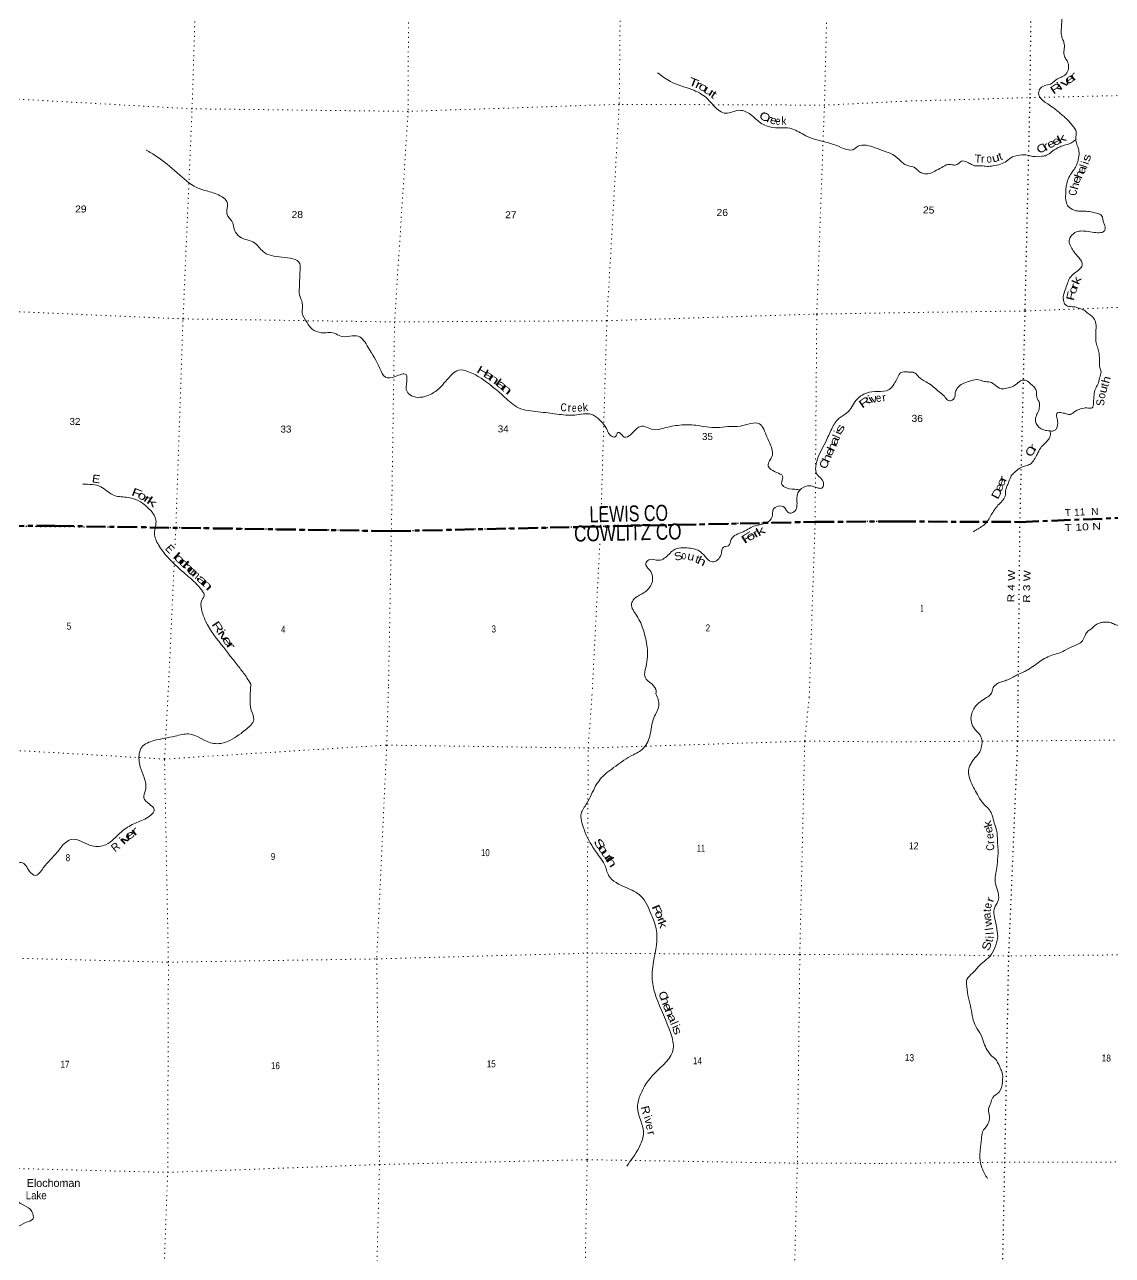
# Model space of a CAD drawing. Header units: feet. Extents: x -762378 to -505285, y -497909 to -353855.
# Drawn here: x -559610 to -532431, y -419702 to -388941 of the extents above; entities that cross this region are included whole.
import ezdxf
from ezdxf.enums import TextEntityAlignment as Align

# ---------------------------------------------------------------- set-up
doc = ezdxf.new("R2010")
doc.units = ezdxf.units.FT
doc.header["$LTSCALE"] = 80
doc.linetypes.add('DOTTED', pattern=[1.5, 0.3, -1.2])
doc.linetypes.add('LONG_DASH_SHORT_DASH', pattern=[9.9, 6, -1.2, 1.5, -1.2])
for name, color, linetype, lineweight in [('11', 7, 'LONG_DASH_SHORT_DASH', 60), ('39', 7, 'Continuous', 13), ('6', 7, 'DOTTED', 25), ('7', 7, 'DOTTED', 13)]:
    doc.layers.add(name, color=color, linetype=linetype, lineweight=lineweight)
doc.layers.add('12', color=7, linetype='Continuous')
doc.layers.add('41', color=7, linetype='Continuous')

msp = doc.modelspace()

# ---------------------------------------------------------------- linework, layer by layer
at = {"layer": '11'}
for points in [[(-569483.2, -401696.33), (-566438.33, -401487.62), (-558858.44, -401469.68), (-550439.36, -401600.35), (-539865.65, -401368.99), (-537825.51, -401360.34)], [(-537825.51, -401360.34), (-534746.45, -401372.44), (-529552.59, -401162.3), (-524278.29, -401377.6), (-518981.09, -401547.14), (-513770.42, -401731.06), (-508529.67, -401807.09), (-506190.32, -401912.31)]]:
    msp.add_lwpolyline(points, dxfattribs=at)
at = {"layer": '39'}
msp.add_line((-535650.55, -405807.79), (-535711.05, -405853.87), dxfattribs=at)
for points in [[(-528466.9, -386946.62), (-528486.47, -386976.28), (-528535.82, -387041.61), (-528585.32, -387114.98), (-528604.52, -387176.88), (-528615.32, -387218.85), (-528659.07, -387306.39), (-528728.66, -387381.37), (-528868.93, -387481.09), (-528988.36, -387539.03), (-529158.41, -387622.1), (-529293.81, -387675.71), (-529485.22, -387720.19), (-529599.61, -387721.98), (-529669.54, -387706.55), (-529723.99, -387613.08), (-529749.36, -387465.94), (-529807.04, -387330.22), (-529922.92, -387303.86), (-530018.21, -387358.25), (-530106.33, -387458.98), (-530148.59, -387574.67), (-530159.62, -387628.7), (-530197.83, -387742.46), (-530209.52, -387832.63), (-530209.63, -387947.14), (-530201.45, -388047.74), (-530177.23, -388148.65), (-530193.53, -388270.88), (-530271.26, -388351.73), (-530517.11, -388411.22), (-530684.15, -388440.11), (-530853.24, -388470.96), (-531028.24, -388495.68), (-531164.87, -388398.59), (-531382.28, -388330.07), (-531598.72, -388317.82), (-531787.16, -388310.13), (-532001.71, -388303.94), (-532210.98, -388338.03), (-532412.12, -388366.25), (-532597.21, -388394.78), (-532705.77, -388406.73), (-532810.09, -388406.71), (-532917.57, -388360.42), (-532971.24, -388224.77), (-532995.53, -388127.87), (-533031.05, -387986.56), (-533089.32, -387882.97), (-533155.69, -387891.72), (-533229.1, -387956.59), (-533341.48, -388066.89), (-533445.91, -388181.37), (-533548.62, -388311.96), (-533624.94, -388424.97), (-533654.57, -388508.77), (-533684.19, -388701.04), (-533698.59, -388937.81), (-533709.69, -389104.33), (-533697.98, -389231.12), (-533665.56, -389322.15), (-533635.28, -389421.18), (-533638.21, -389579.82), (-533643.89, -389670.11), (-533603.81, -389781.38), (-533553.19, -389864.73), (-533525.55, -389997.86), (-533572.48, -390149.62), (-533674.42, -390238.03), (-533769.46, -390278.36), (-533887.29, -390358.43), (-533974.83, -390427.03), (-534134.07, -390468.13), (-534250.2, -390564.3), (-534272.4, -390680.38), (-534235.82, -390763.46), (-534165.03, -390841.17), (-534046.18, -390923.85), (-533905.53, -391021), (-533802.69, -391101.36), (-533709.84, -391179.5), (-533615.06, -391261.7), (-533534.21, -391337.61), (-533451.8, -391437.65), (-533410.53, -391484.66), (-533348.06, -391578.29), (-533341.18, -391749.17), (-533337.2, -391859.74), (-533295.53, -391993.14), (-533265.48, -392104.21), (-533262.95, -392184.62), (-533298.44, -392368.74), (-533353.1, -392504.28), (-533427.34, -392613.32)], [(-543794.81, -390143.43), (-543475.49, -390364.54), (-542940.65, -390561.63), (-542584.81, -390765.35), (-542381.94, -390980.21), (-542089.9, -391156.59), (-541754.82, -391082.61), (-541469.45, -391188.53), (-541220.26, -391398.25), (-540912.94, -391512.62), (-540437.2, -391543.81), (-540092.91, -391721.18), (-539315.77, -391965.09), (-538873.18, -392047.89), (-538787.44, -391979.2), (-538582, -391956.99), (-538150.54, -392095.84), (-537913.2, -392190.8), (-537713.38, -392355.37), (-537616.72, -392437.87)], [(-533354.55, -391821.23), (-533442.04, -391887.83), (-533557.28, -391935.81), (-533710.58, -391981.03), (-533811.78, -392029.28), (-533951.9, -392120.97), (-534073.86, -392206.98), (-534192.7, -392232.79), (-534415.42, -392234.47), (-534561.26, -392201.5), (-534689.61, -392199), (-534927.25, -392248.6), (-535079.7, -392356.12), (-535223.49, -392429.66), (-535418.88, -392472.05), (-535559.55, -392485.38), (-535711.75, -392470.36), (-535872.18, -392467.23), (-535947.84, -392435.63), (-536057.17, -392381.27), (-536201.08, -392352.34), (-536309.04, -392440.64), (-536407.46, -392446.76), (-536541.67, -392436.11), (-536695.57, -392513.46), (-536867.7, -392600.51), (-537003.29, -392664.16), (-537157.67, -392659.14), (-537225.41, -392633.71), (-537314.36, -392561.67), (-537387.57, -392506), (-537523.38, -392473.22), (-537616.72, -392437.87)], [(-556570.95, -392075.86), (-556312.75, -392235.52), (-555800.03, -392641.17), (-555310.71, -393010.2), (-555033.19, -393105.92), (-554678.04, -393241.31), (-554550.01, -393376.38), (-554551.93, -393683.79), (-554432.59, -393852.85), (-554362.6, -394079.25), (-554233.18, -394246.49), (-553864.28, -394398.22), (-553651.33, -394611.26), (-553181.77, -394754.86), (-552736.56, -394910.05), (-552731.02, -395143.25), (-552744.15, -395510.73), (-552743.63, -395691.6), (-552673.17, -395893.89), (-552671.96, -396143.08), (-552554.06, -396386.47), (-552422.63, -396553.75), (-552197.19, -396640.44), (-551879.89, -396654.54), (-551710.51, -396730.11), (-551272.32, -396728.43), (-551024.52, -397010.46), (-550731.2, -397536.51), (-550596.64, -397750.07), (-550349.16, -397736.71), (-550078.89, -397687.61), (-550062.06, -397856.73), (-550054.97, -398114.08), (-549940.38, -398216.74), (-549507.9, -398198.87), (-549255.55, -398036.9), (-548927.01, -397677.45), (-548766.31, -397578.03), (-548519.8, -397614.89), (-547929.99, -397983.83), (-547619.56, -398248.97), (-547271, -398516.85), (-546774.51, -398618.77), (-546309.31, -398675.87), (-545863.55, -398698.44), (-545445.22, -398684.32), (-545219.2, -398845.38), (-545074.09, -399033.02), (-544929.34, -399238.73), (-544851.1, -399246.26), (-544780.57, -399133.06), (-544722.81, -399160.29), (-544630.05, -399248.46), (-544466.06, -399187.29), (-544310.3, -399031.52), (-544222.94, -398982.95), (-543910.9, -399061.24), (-543636.88, -399026.28), (-543241.49, -398951.44), (-542839.58, -398955.09), (-542302.02, -399011.57), (-542038.27, -398988.47), (-541728.47, -398974.29), (-541251.02, -398917.09), (-541064.43, -399246.18), (-540981.57, -399430.62), (-540937.28, -399738.92), (-541035.75, -399946.02), (-540963.55, -400057.92), (-540663.93, -400258.56), (-540694.85, -400402.65), (-540618.4, -400502.57), (-540366.17, -400555.61), (-540235.81, -400570.16)], [(-533427.34, -392613.32), (-533518.36, -392762.21), (-533571.45, -392921.89), (-533598.18, -393174.49), (-533587.66, -393365.54), (-533535.7, -393485.07), (-533388.93, -393576.32), (-533275.06, -393602.65), (-533098.58, -393606.09), (-532930.49, -393629.45), (-532792.63, -393660.27), (-532703.27, -393710.22), (-532670.66, -393791.21), (-532656.32, -393883.9), (-532621.67, -393962.92), (-532632.17, -394097.31), (-532725.2, -394137.68), (-532883.63, -394134.6), (-533089.75, -394106.47), (-533224.04, -394099.84), (-533365.2, -394139.27), (-533494.21, -394281.4), (-533508.17, -394385.59), (-533479.65, -394470.52), (-533411.68, -394592.37), (-533348.95, -394671.94), (-533270.4, -394763.87), (-533203.88, -394855.57), (-533185.6, -394952.35), (-533257.79, -395059.42), (-533375.88, -395153.55), (-533498.58, -395279.73), (-533555.21, -395413.22), (-533610.28, -395570.84), (-533657.55, -395740.68), (-533651.27, -395835.22), (-533607.03, -395938.53), (-533479.57, -395989.23), (-533339.41, -396004.02), (-533180.01, -396063.37), (-533138.19, -396080.26), (-533033.38, -396162.66), (-532946.37, -396230.64), (-532862.17, -396342.77), (-532839.02, -396501.93), (-532845.33, -396626.35), (-532847.29, -396732.79), (-532838.22, -396893.67), (-532794.51, -397025.1), (-532764.86, -397158.27), (-532752.74, -397371.44), (-532743.23, -397508.23), (-532715.22, -397621.28), (-532750.09, -397771.26), (-532795.13, -397929.09), (-532853.39, -398042.46), (-532890.34, -398196.42), (-532902.06, -398397.08), (-532934.44, -398521), (-533066.88, -398522.44), (-533223.78, -398545.49), (-533365.39, -398609.03), (-533481.11, -398683.11), (-533575.18, -398671.23), (-533691.01, -398642.86), (-533819.77, -398662.45), (-533825, -398728.64), (-533801.23, -398853.65), (-533828.63, -399033.92), (-533873.75, -399087.28), (-533984.27, -399097.17), (-534142.29, -399072), (-534265.45, -399005.31), (-534351.95, -398800.73), (-534330.27, -398712.76), (-534271.71, -398583.33), (-534255.3, -398455.08), (-534263.81, -398372.55), (-534302.51, -398295.46), (-534325.17, -398218.68), (-534327.18, -398110.16), (-534375.46, -398008.77), (-534466.2, -397924.64), (-534582.96, -397837.99), (-534695.16, -397829.78), (-534819.16, -397917.76), (-534936.84, -397989.8), (-535073.96, -398027.3), (-535206.61, -398040.79), (-535367.39, -397947.25), (-535486.46, -397876.63), (-535628.58, -397859.8), (-535774.24, -397816.78), (-535955.18, -397837.36), (-536139.01, -397906.1), (-536211.83, -397938.83), (-536316.08, -398043.27)], [(-537737.35, -397653.65), (-537885.26, -397920.32), (-538010.65, -398064.62), (-538298.93, -398109.35), (-538571.03, -398148.37), (-538833.82, -398330.24), (-539056.87, -398639.46), (-539256.52, -398778.32), (-539444.52, -399041.99), (-539593.54, -399368.7), (-539842.81, -399994.91), (-539816.13, -400174.26), (-539651.24, -400378.36), (-539673.93, -400512.56), (-539922.53, -400479.68), (-540079.28, -400478.7), (-540287.4, -400639.5), (-540318.42, -400996.6), (-540387.13, -401119.87), (-540518.23, -401143.49), (-540622.19, -401010.9), (-540784.35, -400977.66), (-540906.57, -401061.73), (-540932.17, -401242.1), (-541079.82, -401394.01), (-541352.53, -401465.16), (-541654.88, -401614.12), (-541956.16, -401811.33), (-542025.45, -401964.73), (-542144.69, -401998.63), (-542208.66, -402188.31), (-542419.21, -402371.17), (-542715.89, -402122.36), (-543013.47, -402024.25), (-543392.28, -402073.28), (-543508.82, -402175.55), (-543763.03, -402329.45), (-544016.07, -402318.59), (-544090.19, -402409.61), (-543990.83, -402572.27), (-543936.88, -402900.84), (-544144.62, -403146.05), (-544388.86, -403304.15), (-544443.32, -403417.65), (-544314.41, -403715.51), (-544148.65, -404082.38), (-544056.3, -404504.12), (-544083.7, -404985.87), (-544108.96, -405252.65), (-543933.44, -405426.8), (-543830.18, -405595.56), (-543836.99, -405663.73)], [(-536316.08, -398043.27), (-536355.96, -398138.92), (-536367.87, -398241.14), (-536464.02, -398341.72), (-536540, -398328.18), (-536626.47, -398230.07), (-536762.84, -398118.93), (-536873.37, -398020.35), (-537013.83, -397913.15), (-537148.8, -397834.19), (-537245.92, -397770.02), (-537316.67, -397690.29), (-537407.85, -397630.26), (-537522.08, -397624.01), (-537644.38, -397619.62), (-537713.01, -397642.39), (-537737.35, -397653.65)], [(-533988.39, -399103.12), (-533977.88, -399185.69), (-534028.38, -399313.27), (-534116.39, -399407.98), (-534222.75, -399518.41), (-534312.02, -399681.4), (-534382.54, -399806.58), (-534480.99, -399923.19), (-534594.11, -399965.18), (-534707.23, -400007.17), (-534855.63, -400112.76), (-534939.41, -400195.5), (-534970.45, -400247.12), (-535029.35, -400394.63), (-535066.29, -400480.5), (-535099.04, -400584.12), (-535103.05, -400692.52), (-535163.54, -400817.9), (-535263.81, -400924.42), (-535360.32, -401045.08), (-535440.8, -401166.06), (-535513.32, -401291.2), (-535609.99, -401419.89), (-535729.97, -401507.96), (-535845.62, -401578.02), (-535906.49, -401615)], [(-558157.43, -400429.08), (-557708.43, -400491.91), (-557362.95, -400711.5), (-557026.15, -400756.11), (-556451.86, -401096.62), (-556329.64, -401324.02), (-556364.09, -401650.9), (-556265.25, -401944.16), (-556041.91, -402243.81), (-555643.32, -402627.19), (-555303.6, -402937.1), (-555156.37, -403118.76), (-555123.61, -403191.72), (-555180.42, -403323.26), (-555188.83, -403550.17), (-555088.13, -403851.51), (-554636.59, -404511.19), (-554426.73, -404780.44), (-554226.65, -405035.45), (-554054.27, -405267.82), (-553957.86, -405423.11)], [(-524619.53, -404107.04), (-524685.79, -404109.77), (-524868.39, -404112.23), (-525033.06, -404121.08), (-525153.58, -404128.77), (-525374.55, -404144.55), (-525487.64, -404076.06), (-525585.31, -404042.01), (-525646.33, -403978.55), (-525701, -403897.13), (-525747.58, -403811.84), (-525768.49, -403749.16), (-525859.85, -403699.17), (-525984.12, -403692.73), (-526120.56, -403694.09), (-526294.7, -403672.61), (-526398.91, -403666.56), (-526500.74, -403748.95), (-526565.29, -403767.78), (-526636.97, -403738.26), (-526765.2, -403729.74), (-526926.57, -403776.81), (-527080.99, -403773.8), (-527174.73, -403743.85), (-527242.09, -403806.82), (-527338.05, -403897.36), (-527440.96, -403929.51), (-527560.25, -403870.93), (-527693.24, -403902.49), (-527800.2, -403936.57), (-527914.58, -403938.35), (-527994.58, -403924.74), (-528077.29, -403840.77), (-528104.48, -403792.02), (-528220.09, -403751.6), (-528321.59, -403707.44), (-528380.94, -403662.08), (-528422.13, -403611.06), (-528460.9, -403537.98), (-528532.69, -403514.49), (-528624.8, -403504.66), (-528712.63, -403480.85), (-528798.12, -403439), (-528863.23, -403379.48), (-529037.44, -403362.02), (-529087.54, -403467.51), (-529118.84, -403533.19), (-529234.75, -403617.32), (-529259.52, -403655), (-529256.28, -403697.25), (-529218.77, -403730.13), (-529299.92, -403778.77), (-529475.24, -403821.55), (-529527.42, -403822.55), (-529619.19, -403794.64), (-529708.14, -403722.6), (-529820.78, -403738.48), (-529866.12, -403803.89), (-529919.34, -403861.11), (-529972.86, -403825.92), (-530110.57, -403787.07), (-530270.7, -403876.36), (-530370.27, -403944.73), (-530574.26, -404019.1), (-530751.22, -404041.77), (-531040.45, -404168.72), (-531131.55, -404213.14), (-531231.26, -404289.55), (-531279.57, -404298.65), (-531340.15, -404319.57), (-531373.87, -404298.82), (-531423.41, -404265.71), (-531527.74, -404157.21), (-531567, -404110.24), (-531632.14, -404052.72), (-531703.85, -404025.21), (-531803.57, -403993.13), (-531867.56, -403981.84), (-531964.08, -403994.02), (-532126.71, -404000.9), (-532264.46, -403964.06), (-532366.18, -403931.94), (-532487.7, -403885.38), (-532623.88, -403872.68), (-532716.43, -403886.95), (-532853.99, -403948.55), (-532943.82, -404033.18), (-533041.38, -404101.59), (-533080.3, -404145.03), (-533144.95, -404278.36), (-533229.28, -404391.23), (-533364.91, -404456.88), (-533593.6, -404564.92), (-533745.49, -404642.32), (-533918.96, -404693.18), (-534247.07, -404861.55), (-534381.21, -404955.37)], [(-534381.21, -404955.37), (-534539.71, -405064.77), (-534647.03, -405118.93), (-534823.06, -405199.87), (-534942.64, -405265.84), (-535007.41, -405296.72), (-535084.25, -405329.38), (-535203.27, -405365.23), (-535298.35, -405407.57), (-535365.56, -405462.51), (-535410.53, -405507.83), (-535427.8, -405573.79), (-535467.76, -405673.46), (-535541.18, -405738.32), (-535616.27, -405785.07), (-535650.55, -405807.79)], [(-553957.86, -405423.11), (-553976.18, -405777.37), (-553945.72, -406071.85), (-553885.55, -406317.09), (-554090.47, -406567.38), (-554543.58, -406857.45), (-554884.45, -406908.16), (-555510.85, -406669.77), (-555845.84, -406724.69), (-556383.42, -406837.03), (-556681.81, -406999.72), (-556745.16, -407156.35), (-556720.03, -407490.84), (-556624.56, -407761.4), (-556588.68, -408074.15), (-556635.11, -408265.52), (-556493.78, -408423.08), (-556371.63, -408553.86), (-556561.47, -408772.5), (-556881.31, -408916.37), (-557192.98, -409116.8), (-557580.85, -409437.23), (-557921.06, -409467.86), (-558439.64, -409307.5), (-558584.49, -409378.95), (-558797.37, -409626.95), (-559143.32, -410015.14), (-559344.26, -410205.27), (-559485.5, -410106), (-559694.83, -409879.8), (-559769.47, -409891.32), (-559992.46, -410263.6), (-560145.48, -410644.28), (-560288.84, -411097.65), (-560430.57, -411440.53), (-560850.94, -411711.62), (-561033.86, -411842.07), (-561383.99, -411808.04), (-561507.05, -411888.27), (-561665.26, -411816.56), (-561792.03, -411826.31), (-561901.36, -411671.85), (-561880.41, -411401.23), (-561915.71, -411375.91), (-562114.5, -411256.59), (-562347.38, -411136.11), (-562671.42, -411163.27), (-562876.1, -411345.23), (-563005.17, -411608.15), (-563212.5, -411870.41), (-563457.88, -411886.17), (-563825.38, -412014.36), (-564063.23, -412167.05), (-564348.22, -412227.69), (-564798.05, -412051.59), (-565219.04, -412097.56), (-565505.28, -412379.24), (-565810.94, -412579.87), (-566344.13, -412802.91), (-566663.69, -412999.05), (-566970.82, -413183.55), (-567236.38, -413385.54), (-567224.71, -413824.09), (-567405.58, -414075.2), (-567576.29, -414139.73), (-567813.51, -414075.63), (-567912.97, -414073.26), (-567943.76, -414089.84)], [(-543836.99, -405663.73), (-543761.91, -405956.24), (-543886.42, -406263.53), (-543991.95, -406726.23), (-544181.41, -407055.43), (-544474.11, -407228.36), (-544892.87, -407511.56), (-545082.2, -407653.85), (-545343.51, -407970.55), (-545566.8, -408413.16), (-545703.36, -408659.75), (-545677.73, -408917.88), (-545440.41, -409452.54), (-545243.15, -409740.64), (-545120.91, -409929.71), (-545017.62, -410206.56), (-544580.04, -410510.88), (-544217.55, -410718.18), (-543951.92, -411185.47), (-543829.08, -411539.36), (-543896.31, -412363.13), (-543923.11, -412872.72), (-543834.48, -413229.48), (-543463.68, -414160.61), (-543403.85, -414538.49), (-543871.73, -415155.67), (-544224.3, -415684.32), (-544294.54, -415989.44), (-544148.71, -416681.77), (-544257.64, -417003.66), (-544566.06, -417471.51)], [(-535905, -406059.54), (-535849.64, -405976.13), (-535800.43, -405922.28), (-535729.87, -405868.43), (-535711.05, -405853.87)], [(-535905, -406059.54), (-535952.35, -406193.26), (-535955.2, -406373.84), (-535873.54, -406542.59), (-535785.94, -406639.22), (-535701.43, -406775.92), (-535699.07, -406986.75), (-535740.57, -407114.13), (-535898.06, -407306.71), (-535962.95, -407409.39), (-536011.76, -407510.49), (-536023.54, -407650.69), (-535983.95, -407818.33), (-535898.83, -408007.23), (-535803.43, -408186.37), (-535730.6, -408310.72), (-535610.19, -408454.38), (-535501, -408567.64), (-535436.45, -408701.81), (-535381.54, -408895.95), (-535313.89, -409138.59), (-535301.13, -409409.91), (-535282.38, -409607.11), (-535293.89, -409737.28), (-535317.29, -410011.66), (-535352.28, -410195.42), (-535352.25, -410418.23), (-535285.75, -410628.72), (-535306.93, -410895.13), (-535371.93, -411001.83), (-535385.27, -411200.2), (-535344.59, -411401.99), (-535314.9, -411565.35), (-535297.12, -411724.39), (-535358.42, -411991.76), (-535488.95, -412225.2), (-535581.44, -412311.1), (-535745.5, -412449.32), (-535925.24, -412649.36), (-536063.68, -412804.3), (-536066.52, -412984.88), (-536028.05, -413268.92), (-535964.79, -413525.5), (-535919.28, -413771.58), (-535842.82, -413984.34), (-535712.17, -414194.51), (-535645.24, -414388.96), (-535556.01, -414573.96), (-535433.92, -414729.71), (-535367.17, -414781.64), (-535246.53, -414991.55), (-535191.68, -415113.42), (-535178.49, -415368.69), (-535263.44, -415621.39), (-535417.32, -415753.85), (-535471.21, -415894.96), (-535523.53, -416052.16), (-535500.23, -416229.41), (-535543.46, -416420.98), (-535675.02, -416618.26), (-535703.85, -416796.15), (-535731.04, -417062.41), (-535740.7, -417272.92), (-535693.08, -417515.04), (-535549.97, -417783.74)], [(-560637.44, -418281.09), (-560586.22, -418188.37), (-560438.24, -418082.87), (-560385.64, -417947.99), (-560183.37, -417900.61), (-559963.5, -417928.19), (-559804.93, -418050.16), (-559782.3, -418155.44), (-559789.98, -418328.03), (-559633.29, -418445.92), (-559429.74, -418603.59), (-559403.93, -418795.4), (-559589.48, -418883.55), (-559813.18, -418972.41), (-559895.54, -418913.33), (-559986.87, -418638.89), (-560151.22, -418570.99), (-560338.62, -418532.45), (-560523.08, -418343.27), (-560637.44, -418281.09)]]:
    msp.add_spline(points, degree=3, dxfattribs=at)
at = {"layer": '6'}
for points in [[(-534088.08, -361933.37), (-534151.58, -364223.78), (-534176.08, -369576.97), (-534276.39, -374798.1), (-534377.99, -380198), (-534433.73, -385504.37), (-534496.64, -390764.4), (-534619.07, -396097.6), (-534746.45, -401372.44), (-534794.98, -405875.3)], [(-537825.51, -401360.34), (-539853.88, -401369.37), (-545216.62, -401486.25), (-550444.14, -401601.38), (-555834.22, -401516.19), (-561097.83, -401474.98), (-566438.63, -401488.78), (-569483.2, -401696.33)], [(-534794.98, -405875.3), (-534801.33, -406843.65), (-535027.75, -412217.21), (-535126.08, -417373.32), (-535235.1, -422703.78), (-535180.87, -428000.38), (-535291.91, -433182.25), (-535367.28, -438379.11), (-535460.66, -443649.76), (-535622.32, -448850.38), (-535704.83, -451578.74)]]:
    msp.add_lwpolyline(points, dxfattribs=at)
at = {"layer": '7'}
for p, q in [((-545238.88, -401921.07), (-545429.01, -405625.58)), ((-556010.16, -405372.22), (-555870.8, -402361.38))]:
    msp.add_line(p, q, dxfattribs=at)
for points in [[(-544598.12, -359905.71), (-544715.82, -364067.09), (-544577.46, -369386.78), (-544615.31, -375088.92), (-544605.45, -380402.14), (-544700.3, -385725.42), (-544752.72, -390932.96), (-545062.25, -396340.56), (-545203.09, -401042.14)], [(-540005.87, -405753.54), (-539858.63, -401368.18), (-539817.22, -396175.4), (-539625.94, -390958.46), (-539490.32, -385605.82), (-539398.75, -380244.3), (-539301.99, -374718.1), (-539333.29, -369370.31), (-539449.61, -364157.54), (-539351.47, -360029.59)], [(-555851.27, -401939.36), (-555831.85, -401519.75), (-555651.57, -396295.2), (-555425.48, -391044.76), (-555258.57, -385736.93), (-555523.28, -380402.77), (-555323.68, -375067.42), (-555220.23, -369091.23)], [(-549973.24, -369220.63), (-549824.48, -375166.34), (-549784.18, -380568.56), (-549797.26, -383220.81), (-550009.63, -385889.35), (-550028.12, -391109.59), (-550367, -396371.94), (-550445.33, -401595.44), (-550518.92, -405504.3)], [(-537579.76, -390853.23), (-534496.64, -390764.4), (-529410.91, -390652.59), (-524102.12, -390846.47), (-518733.42, -391164.05), (-513629.19, -391136.97), (-508360.11, -391199.49), (-505956.36, -391283.46)], [(-537579.76, -390853.23), (-539616.89, -390953.66), (-544752.72, -390932.96), (-550028.12, -391109.59), (-555425.48, -391044.76), (-560782.16, -390747.62), (-566721.87, -390977.88)], [(-506073.2, -396591.62), (-508443.96, -396507.33), (-513687.53, -396366.96), (-518895.6, -396259.42), (-524193.14, -396107.96), (-529427.43, -395899.46), (-534619.07, -396097.6), (-537703.44, -396140.93)], [(-566507.42, -396207.81), (-561067.77, -396061.22), (-555651.57, -396295.2), (-550367, -396371.94), (-545062.25, -396340.56), (-539817.22, -396175.4), (-537703.44, -396140.93)], [(-545215.34, -401445.29), (-545216.62, -401487.44), (-545220.32, -401559.52)], [(-556650.4, -451082.34), (-556537.02, -448864.07), (-556031.84, -443816.41), (-555988.59, -438899.75), (-555836.06, -433528.56), (-556013.5, -428365.21), (-556237.07, -423017.39), (-556035.69, -417625.75), (-556017.57, -412374.6), (-556113.52, -407296.43), (-556010.16, -405372.22)], [(-550518.92, -405504.3), (-550562.49, -406948.75), (-550812.47, -412292.51), (-550742.62, -417432.1), (-550877.51, -422633.05), (-550939.77, -427822.41), (-550831.79, -433083.89), (-550842.97, -438307.14), (-551003.46, -443493.15), (-551238.73, -448694.71), (-551357.71, -451209.58)], [(-546069.03, -451335.5), (-546121.77, -448607.61), (-546105.04, -443398.61), (-545942.71, -438278.99), (-545713.24, -433131.5), (-545860.33, -427838.54), (-545651.26, -422640.12), (-545554.31, -417311.25), (-545557.2, -412149.82), (-545527.06, -407021.68), (-545429.01, -405625.58)], [(-540005.87, -405753.54), (-540118.31, -406850.05), (-540241.45, -412182.04), (-540302.56, -417397.57), (-540442.45, -422628.5), (-540463.82, -425221.21)], [(-569606.08, -406658.48), (-566799.75, -406882.42), (-561290.04, -406997.62), (-556113.52, -407296.43), (-550562.49, -406948.75), (-545527.06, -407021.68), (-540118.31, -406850.05), (-537954.32, -406868)], [(-537954.32, -406868), (-534801.33, -406843.65), (-529765.64, -406806.91), (-524608.11, -406785.4), (-519219.46, -406964.66), (-513941.18, -407149.04), (-508570.47, -407175.27), (-506307.25, -407224.4)], [(-569735.64, -411889.92), (-566644.49, -412049.03), (-561339.84, -412235.63), (-556037.62, -412373.92), (-550820.49, -412292.24), (-545557.2, -412149.82), (-540241.45, -412182.04), (-538078.39, -412172.66)], [(-506423.87, -412522.23), (-508747.92, -412441.72), (-514027.7, -412387.76), (-519354.62, -412298.45), (-524627.75, -412146.31), (-529903.57, -412168.73), (-535027.75, -412217.21), (-538078.39, -412172.66)], [(-569866.6, -417178.33), (-566511.02, -417389.76), (-561199.71, -417496.2), (-556035.76, -417627.76), (-550742.62, -417432.1), (-545554.31, -417311.25), (-540302.56, -417397.57), (-538200.71, -417402.97)], [(-538200.71, -417402.97), (-535126.08, -417373.32), (-529980.88, -417363.53), (-524717.24, -417421.08), (-519474.91, -417600.51), (-514199.4, -417738.66), (-508881.62, -417795.62), (-506541.26, -417855.06)]]:
    msp.add_lwpolyline(points, dxfattribs=at)

# ---------------------------------------------------------------- texts
at = {"layer": '12'}
for s, width, p in [('LEWIS CO', 0.75, (-545492.27, -401382.79)), ('COWLITZ CO', 0.8, (-545877.88, -401864.04))]:
    msp.add_text(s, height=400, rotation=1.253, dxfattribs=dict(at, width=width)).set_placement(p)
at = {"layer": '41'}
for s, rotation, width, p in [('T', 338.203, 1.5, (-542930.2, -390479.65)), ('r', 334.219, 1.5, (-542814.15, -390529.63)), ('o', 331.176, 1.45, (-542700.81, -390586.82)), ('u', 328.574, 1.7, (-542567.35, -390675.54)), ('t', 325.192, 1.55, (-542443.57, -390768.68)), ('C', 331.421, 1.3, (-541167.91, -391328.88)), ('r', 338.872, 1.35, (-541036.03, -391385.06)), ('e', 344.467, 1.1, (-540925.01, -391422.93)), ('e', 358.259, 0.75, (-540787.57, -391443.67)), ('k', 1.47, 0.9, (-540635.79, -391445.92)), ('H', 330.316, 1.5, (-548210.34, -397693.88)), ('a', 327.671, 1.65, (-548063.3, -397786.67)), ('n', 324.518, 1.75, (-547938.62, -397874.73)), ('l', 321.969, 1.55, (-547833.31, -397954.46)), ('a', 319.579, 1.95, (-547747.98, -398024.87)), ('n', 319.419, 1.95, (-547634.39, -398119.72)), ('R', 34.639, 1.55, (-538562.43, -398457.53)), ('i', 32.569, 1.4, (-538427.56, -398384.19)), ('v', 14.367, 1.1, (-538365.94, -398386.4)), ('e', 7.954, 0.9, (-538260.98, -398367.13)), ('C', 356.451, 0.8, (-546147.36, -398605.76)), ('e', 357.753, 0.75, (-545880.96, -398618.25)), ('e', 5.199, 0.85, (-545727.93, -398611.45)), ('s', 62.848, 1.65, (-539153.74, -399082.34)), ('a', 66.077, 1.4, (-539288.65, -399380.73)), ('i', 66.885, 1.1, (-539202.57, -399179.35)), ('h', 66.077, 1.4, (-539347.36, -399530.85)), ('e', 67.188, 1.25, (-539410.45, -399657.63)), ('C', 69.41, 1.1, (-539540.29, -399961.72)), ('h', 67.188, 1.35, (-539473.53, -399814.1)), ('E', 352.034, 1.15, (-557836.34, -400393.23)), ('F', 339.06, 1.55, (-556841.2, -400741.23)), ('o', 330.223, 1.45, (-556718.78, -400801.21)), ('r', 328.56, 1.7, (-556593.75, -400874.03)), ('k', 325.264, 1.85, (-556483, -400950.57)), ('F', 32.896, 1.9, (-541502.74, -401844.88)), ('o', 27.278, 1.4, (-541426.78, -401811.53)), ('r', 28.173, 1.6, (-541292.85, -401742.12)), ('k', 29.173, 1.65, (-541175.34, -401684.87)), ('l', 315.712, 1.8, (-555882.78, -402284.42)), ('o', 315.712, 2, (-555802.5, -402365.23)), ('c', 316.517, 2.2, (-555692.78, -402470.01)), ('h', 316.517, 2.05, (-555589.38, -402568.09)), ('S', 13.238, 1.15, (-543255.38, -402321.15)), ('o', 358.222, 0.75, (-543140.1, -402303.96)), ('u', 348.062, 1.15, (-542980.07, -402328.12)), ('t', 340.267, 1.1, (-542835.55, -402387.39)), ('h', 335.626, 1.4, (-542732.52, -402440.67)), ('o', 317.662, 1.9, (-555488.93, -402665.46)), ('a', 317.593, 2.05, (-555231.49, -402898.65)), ('n', 314.553, 2.15, (-555126.1, -403003.18)), ('R', 303.898, 1.55, (-554864.66, -404051)), ('i', 303.898, 1.45, (-554772.25, -404186.34)), ('v', 306.5, 1.8, (-554694.81, -404290.17)), ('e', 306.5, 1.7, (-554620.38, -404401.1)), ('r', 306.5, 1.9, (-554533.65, -404515.82)), ('e', 34.559, 1.65, (-556930.91, -409274.09)), ('r', 38.559, 2, (-556804.01, -409178.45)), ('i', 42.975, 1.8, (-557102.06, -409415.74)), ('v', 41.226, 2, (-557016.38, -409336.95)), ('S', 304.337, 1.65, (-545325.11, -409479.49)), ('o', 304.461, 1.6, (-545236.08, -409609.57)), ('u', 304.461, 1.8, (-545154.53, -409728.38)), ('t', 303.221, 1.5, (-545081.4, -409841.49)), ('h', 302.546, 1.65, (-545026.02, -409929.68)), ('F', 292.723, 1.6, (-543900.54, -411101.07)), ('e', 80.159, 0.95, (-535451.92, -410977.07)), ('r', 71.815, 1.3, (-535395.06, -410837.32)), ('o', 295.167, 1.35, (-543836.75, -411221.73)), ('r', 292.858, 1.45, (-543783.16, -411350.72)), ('a', 96.465, 0.95, (-535472.22, -411201.82)), ('w', 100.413, 1.1, (-535450.49, -411357.51)), ('k', 289.987, 1.35, (-543761.41, -411460.91)), ('S', 69.764, 1.3, (-535478.93, -411999.64)), ('C', 290.112, 1.1, (-543744.48, -413241.15)), ('h', 290.112, 1.3, (-543695.6, -413375.7)), ('e', 292.7, 1.25, (-543637.28, -413529.08)), ('h', 292.7, 1.35, (-543586.17, -413661.7)), ('a', 292.7, 1.35, (-543515.86, -413810.5)), ('i', 292.591, 1.05, (-543426.11, -414015.89)), ('s', 291.009, 1.45, (-543394.2, -414118.36)), ('R', 284.092, 1.1, (-544187.99, -416096.46)), ('v', 282.842, 1.05, (-544105.81, -416369.19)), ('r', 283.966, 1.15, (-544040.09, -416668.14))]:
    msp.add_text(s, height=200, rotation=rotation, dxfattribs=dict(at, width=width)).set_placement(p, align=Align.CENTER)
for s, rotation, width, p in [('v', 35.349, 1.8, (-533651.95, -390521.61)), ('e', 35.138, 1.65, (-533546.51, -390448.81)), ('r', 41.406, 2.1, (-533417.21, -390370.76)), ('R', 32.751, 1.5, (-533907.08, -390694.16)), ('i', 34.095, 1.45, (-533732.4, -390576.37)), ('e', 24.538, 1.3, (-534013.4, -392044.62)), ('e', 24.538, 1.3, (-533883.13, -391979.72)), ('k', 27.538, 1.6, (-533752.56, -391924.37)), ('u', 16.604, 1.25, (-535409.5, -392389.33)), ('t', 21.263, 1.1, (-535233.58, -392336.59)), ('C', 29.502, 1.3, (-534261.34, -392178.59)), ('r', 31.538, 1.7, (-534110.72, -392111.35)), ('s', 73.272, 1.35, (-533008.03, -392383.05)), ('o', 9.126, 0.9, (-535563.83, -392399.51)), ('a', 71.072, 1.25, (-533135.09, -392682.31)), ('e', 70.588, 1.2, (-533265.84, -392932.26)), ('h', 69.067, 1.3, (-533204.2, -392808.19)), ('C', 85.818, 0.8, (-533325.56, -393217.16)), ('h', 74.589, 1.15, (-533299.15, -393079.08)), ('k', 66.757, 1.45, (-533272.82, -395460.83)), ('o', 66.012, 1.3, (-533370.89, -395697.5)), ('r', 70.482, 1.35, (-533308.36, -395565.71)), ('F', 76.385, 1.4, (-533398.31, -395856.06)), ('h', 74.984, 1.15, (-532514.51, -397922.11)), ('u', 75.938, 1.2, (-532591.23, -398167.82)), ('S', 87.103, 0.95, (-532635.32, -398474.34)), ('o', 79.214, 0.95, (-532622.62, -398301.11)), ('C', 60.582, 1.3, (-534454.23, -399767.52)), ('r', 61.257, 1.6, (-534363.08, -399616.85)), ('e', 68.307, 1.25, (-535207.15, -400632.45)), ('e', 68.177, 1.25, (-535156.32, -400502.12)), ('r', 68.25, 1.4, (-535095.82, -400382.65)), ('D', 61.293, 1.4, (-535297.93, -400824.89)), ('k', 105.771, 1.25, (-535429.04, -408976.87)), ('e', 105.615, 1.1, (-535409.64, -409123.52)), ('C', 96.273, 0.85, (-535375.08, -409574.88)), ('e', 99.745, 0.95, (-535390.4, -409278.02))]:
    msp.add_text(s, height=200, rotation=rotation, dxfattribs=dict(at, width=width)).set_placement(p)
for s, rotation, p in [('T', 357.558, (-535874.73, -392385.73)), ('r', 359.743, (-535712.48, -392391.74)), ('l', 70.915, (-533067.7, -392537.46)), ('i', 72.302, (-533033.95, -392450.77)), ('t', 74.287, (-532542.41, -398006.42)), ('r', 98.569, (-535379.52, -409403.8))]:
    msp.add_text(s, height=200, rotation=rotation, dxfattribs=at).set_placement(p)
for s, rotation, p in [('r', 7.976, (-538123.54, -398355.7)), ('r', 357.753, (-546000.48, -398613)), ('k', 5.199, (-545590.68, -398601.57)), ('l', 66.885, (-539238.13, -399274.72)), ('E', 313.391, (-556050.45, -402110.18)), ('m', 317.662, (-555410.07, -402732.97)), ('R', 39.151, (-557277.11, -409571.63)), ('t', 87.296, (-535469.53, -411085.41)), ('l', 98.268, (-535416.53, -411532.31)), ('l', 94.482, (-535398.32, -411646.26)), ('t', 79.734, (-535421.78, -411847.75)), ('i', 87.389, (-535396.83, -411755.37)), ('l', 292.591, (-543467.63, -413934.09)), ('i', 289.092, (-544133.84, -416273.49)), ('e', 283.08, (-544077.6, -416511.25))]:
    msp.add_text(s, height=200, rotation=rotation, dxfattribs=at).set_placement(p, align=Align.CENTER)
msp.add_text('Elochoman ', height=200, dxfattribs=at).set_placement((-559557.13, -417993.1))
at = {"layer": '41', "width": 0.9}
msp.add_text('Lake', height=200, dxfattribs=at).set_placement((-559580.81, -418301.14))
at = {"layer": '6'}
for s, rotation, width, p in [('T 11  N', 2.317, 1.1, (-533616.99, -401226.66)), ('T 10 N', 2.317, 1.3, (-533624.78, -401602.28)), ('R 4 W', 88.617, 1.25, (-534881.35, -403382.77)), ('R 3 W', 88.617, 1.25, (-534492.83, -403393.15))]:
    msp.add_text(s, height=175, rotation=rotation, dxfattribs=dict(at, width=width)).set_placement(p)
at = {"layer": '7'}
for s, width, p in [('29', 1.1, (-558348.52, -393636.64)), ('28', 1.1, (-552940.44, -393774.28)), ('27', 1.1, (-547604.46, -393779.5)), ('26', 1.1, (-542321.6, -393723.95)), ('32', 1.05, (-558490.03, -398945.97)), ('33', 1.05, (-553217.37, -399137.16)), ('34', 1.05, (-547789.08, -399132.73)), ('35', 1.05, (-542685.76, -399322.56)), ('1', 0.4, (-537223.63, -403613.45)), ('5', 0.85, (-558556.61, -404063.35)), ('4', 0.85, (-553203.72, -404141.75)), ('3', 0.85, (-547943.23, -404132.88)), ('2', 0.85, (-542593.28, -404107.85)), ('11', 0.65, (-542811.68, -409611.32)), ('8', 0.85, (-558584.17, -409849.41)), ('9', 0.85, (-553458.6, -409819.35)), ('10', 0.85, (-548209.28, -409724.01)), ('17', 0.85, (-558712.3, -415013.99)), ('16', 0.85, (-553453.19, -415047.51)), ('15', 0.85, (-548061.81, -415003.13)), ('14', 0.85, (-542906.96, -414923.35))]:
    msp.add_text(s, height=175, dxfattribs=dict(at, width=width)).set_placement(p)
for s, rotation, width, p in [('25', 358.883, 1.1, (-537165.6, -393658.05)), ('36', 358.883, 1.1, (-537452.27, -398867.52)), ('12', 358.5, 0.9, (-537514.4, -409550.48)), ('13', 358.5, 0.9, (-537621.83, -414844.61)), ('18', 358.5, 0.9, (-532702.65, -414853.77))]:
    msp.add_text(s, height=175, rotation=rotation, dxfattribs=dict(at, width=width)).set_placement(p)

doc.saveas('drawing.dxf')
